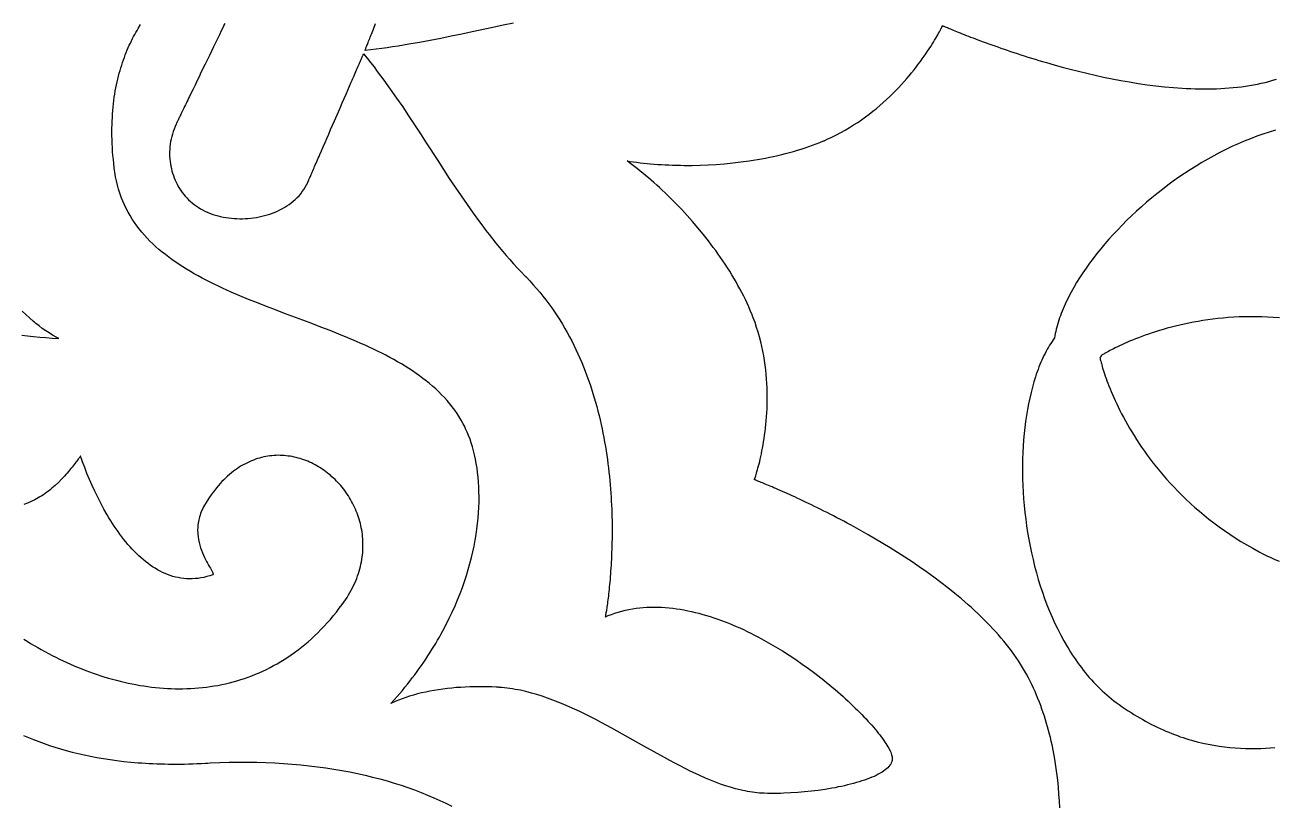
# Model space of a CAD drawing. Extents: x -555 to 555, y -555 to 555.
# Drawn here: x 199.1 to 362.2, y -199.1 to -97.3 of the extents above; entities that cross this region are included whole.
import ezdxf

# ---------------------------------------------------------------- set-up
doc = ezdxf.new("R2010")
doc.units = 0
doc.layers.add('PLAN_1', color=18, linetype='CONTINUOUS')

msp = doc.modelspace()

# ---------------------------------------------------------------- linework, layer by layer
at = {"layer": 'PLAN_1'}
for points in [[(225.18, -97.08), (225.07, -97.31), (224.95, -97.54), (224.72, -98.03), (224.47, -98.54), (224.22, -99.06), (223.96, -99.59), (223.7, -100.14), (223.43, -100.69), (223.16, -101.25), (222.61, -102.37), (222.07, -103.49), (221.81, -104.04), (221.54, -104.59), (221.29, -105.12), (221.04, -105.63), (220.8, -106.13), (220.56, -106.61), (220.45, -106.84), (220.34, -107.07), (220.23, -107.29), (220.13, -107.51), (220.03, -107.71), (219.93, -107.92), (219.84, -108.11), (219.75, -108.3), (219.66, -108.47), (219.58, -108.64), (219.5, -108.81), (219.43, -108.96), (219.36, -109.1), (219.29, -109.24), (219.23, -109.36), (219.18, -109.48), (219.13, -109.58), (219.08, -109.68), (219.04, -109.76), (219.01, -109.83), (218.98, -109.89), (218.95, -109.94), (218.94, -109.97), (218.92, -110), (218.92, -110.01), (218.92, -110.01), (218.92, -110.01), (218.92, -110.01), (218.91, -110.02), (218.89, -110.06), (218.82, -110.22), (218.68, -110.54), (218.55, -110.86), (218.44, -111.19), (218.34, -111.51), (218.25, -111.84), (218.18, -112.17), (218.11, -112.49), (218.06, -112.82), (218.02, -113.15), (217.99, -113.47), (217.98, -113.8), (217.98, -114.12), (217.98, -114.44), (218, -114.76), (218.03, -115.08), (218.08, -115.4), (218.13, -115.71), (218.2, -116.02), (218.27, -116.33), (218.36, -116.63), (218.46, -116.93), (218.57, -117.22), (218.69, -117.51), (218.82, -117.8), (218.96, -118.07), (219.11, -118.35), (219.27, -118.62), (219.45, -118.88), (219.63, -119.13), (219.82, -119.38), (220.02, -119.62), (220.24, -119.85), (220.46, -120.08), (220.69, -120.29), (220.93, -120.5), (221.18, -120.7), (221.44, -120.89), (221.71, -121.07), (221.99, -121.25), (222.28, -121.41), (222.57, -121.56), (222.88, -121.7), (222.88, -121.7), (222.9, -121.71), (222.98, -121.74), (223.3, -121.87), (223.62, -121.99), (223.95, -122.09), (224.29, -122.19), (224.63, -122.27), (224.97, -122.34), (225.32, -122.41), (225.68, -122.46), (226.03, -122.5), (226.39, -122.53), (226.75, -122.55), (227.12, -122.56), (227.48, -122.56), (227.85, -122.54), (228.21, -122.52), (228.57, -122.49), (228.94, -122.44), (229.3, -122.39), (229.66, -122.32), (230.01, -122.24), (230.36, -122.16), (230.71, -122.06), (231.06, -121.95), (231.39, -121.83), (231.73, -121.7), (232.05, -121.56), (232.37, -121.4), (232.69, -121.24), (232.99, -121.07), (233.29, -120.88), (233.58, -120.69), (233.85, -120.48), (234.12, -120.26), (234.38, -120.04), (234.63, -119.8), (234.86, -119.55), (235.08, -119.29), (235.29, -119.02), (235.49, -118.73), (235.67, -118.44), (235.84, -118.14), (236, -117.82), (236.03, -117.74), (236.04, -117.72), (236.04, -117.71), (236.04, -117.71), (236.04, -117.71), (236.05, -117.7), (236.06, -117.68), (236.08, -117.64), (236.1, -117.59), (236.13, -117.53), (236.16, -117.45), (236.2, -117.37), (236.24, -117.27), (236.29, -117.16), (236.34, -117.04), (236.39, -116.91), (236.45, -116.77), (236.52, -116.62), (236.59, -116.46), (236.66, -116.29), (236.74, -116.11), (236.82, -115.93), (236.9, -115.73), (236.99, -115.53), (237.08, -115.32), (237.18, -115.11), (237.27, -114.88), (237.37, -114.65), (237.48, -114.42), (237.58, -114.18), (237.8, -113.68), (238.02, -113.16), (238.26, -112.62), (238.5, -112.07), (238.74, -111.5), (238.99, -110.93), (239.5, -109.76), (240.01, -108.59), (240.26, -108.01), (240.51, -107.43), (240.76, -106.87), (241, -106.31), (241.23, -105.77), (241.46, -105.24), (241.68, -104.73), (241.79, -104.49), (241.89, -104.25), (242, -104.01), (242.1, -103.78), (242.19, -103.56), (242.28, -103.35), (242.37, -103.14), (242.46, -102.94), (242.54, -102.75), (242.62, -102.57), (242.7, -102.39), (242.77, -102.23), (242.84, -102.07), (242.9, -101.93), (242.96, -101.79), (243.02, -101.66), (243.07, -101.55), (243.11, -101.44), (243.15, -101.35), (243.19, -101.27), (243.22, -101.19), (243.25, -101.14), (243.27, -101.09), (243.28, -101.06), (243.29, -101.04), (243.29, -101.03), (243.75, -101.6), (244.2, -102.18), (244.65, -102.75), (245.08, -103.33), (245.51, -103.9), (245.94, -104.48), (246.77, -105.64), (247.59, -106.81), (248.39, -107.97), (249.17, -109.14), (249.94, -110.31), (250.7, -111.48), (251.46, -112.64), (252.96, -114.97), (253.72, -116.13), (254.47, -117.29), (255.24, -118.44), (256.01, -119.58), (256.8, -120.72), (257.6, -121.85), (258.42, -122.97), (258.83, -123.53), (259.25, -124.08), (259.68, -124.64), (260.11, -125.19), (260.55, -125.73), (261, -126.28), (261.45, -126.82), (261.91, -127.36), (262.38, -127.9), (262.86, -128.43), (263.34, -128.96), (263.84, -129.48), (264.34, -130.01), (264.4, -130.07), (264.44, -130.1), (264.44, -130.11), (264.44, -130.11), (264.45, -130.12), (264.48, -130.15), (264.53, -130.21), (264.99, -130.68), (265.43, -131.17), (265.86, -131.66), (266.28, -132.15), (266.69, -132.66), (267.08, -133.16), (267.47, -133.68), (267.84, -134.2), (268.2, -134.72), (268.55, -135.25), (268.9, -135.78), (269.23, -136.32), (269.55, -136.87), (269.86, -137.41), (270.16, -137.96), (270.45, -138.52), (270.73, -139.07), (271, -139.63), (271.26, -140.2), (271.51, -140.76), (271.76, -141.33), (271.99, -141.9), (272.22, -142.47), (272.43, -143.05), (272.64, -143.62), (272.84, -144.2), (273.03, -144.78), (273.22, -145.36), (273.39, -145.93), (273.56, -146.51), (273.72, -147.09), (273.88, -147.67), (274.02, -148.25), (274.16, -148.83), (274.29, -149.41), (274.42, -149.99), (274.53, -150.56), (274.64, -151.14), (274.75, -151.71), (274.85, -152.28), (274.94, -152.85), (275.03, -153.41), (275.11, -153.98), (275.18, -154.54), (275.25, -155.1), (275.31, -155.65), (275.37, -156.2), (275.42, -156.75), (275.47, -157.29), (275.52, -157.83), (275.56, -158.37), (275.59, -158.9), (275.62, -159.42), (275.65, -159.94), (275.67, -160.46), (275.69, -160.97), (275.7, -161.47), (275.71, -161.97), (275.72, -162.46), (275.72, -162.95), (275.72, -163.42), (275.72, -163.9), (275.71, -164.36), (275.7, -164.82), (275.69, -165.27), (275.68, -165.71), (275.66, -166.14), (275.65, -166.57), (275.63, -166.99), (275.61, -167.4), (275.58, -167.79), (275.56, -168.19), (275.53, -168.57), (275.5, -168.94), (275.48, -169.3), (275.45, -169.65), (275.42, -169.99), (275.38, -170.32), (275.35, -170.64), (275.32, -170.95), (275.29, -171.25), (275.26, -171.54), (275.23, -171.81), (275.19, -172.08), (275.16, -172.33), (275.13, -172.57), (275.1, -172.79), (275.07, -173.01), (275.04, -173.21), (275.02, -173.39), (274.99, -173.57), (274.97, -173.73), (274.94, -173.88), (274.92, -174.01), (274.9, -174.13), (274.88, -174.23), (274.87, -174.32), (274.86, -174.39), (274.85, -174.45), (274.84, -174.49), (274.83, -174.52), (274.83, -174.53), (274.83, -174.53), (274.83, -174.53), (274.83, -174.53), (274.84, -174.53), (274.85, -174.52), (274.96, -174.47), (275.19, -174.38), (275.63, -174.21), (276.08, -174.06), (276.53, -173.92), (276.99, -173.79), (277.45, -173.68), (277.91, -173.58), (278.38, -173.49), (278.84, -173.42), (279.32, -173.37), (279.79, -173.32), (280.26, -173.29), (280.74, -173.27), (281.22, -173.27), (281.7, -173.27), (282.18, -173.29), (282.66, -173.32), (283.15, -173.36), (283.64, -173.41), (284.12, -173.48), (284.61, -173.55), (285.1, -173.64), (285.59, -173.73), (286.08, -173.84), (286.57, -173.95), (287.05, -174.07), (287.54, -174.21), (288.03, -174.35), (288.52, -174.5), (289.01, -174.66), (289.5, -174.83), (289.98, -175), (290.47, -175.19), (290.95, -175.38), (291.43, -175.58), (291.91, -175.78), (292.39, -175.99), (292.87, -176.21), (293.34, -176.44), (293.82, -176.67), (294.29, -176.91), (294.75, -177.15), (295.22, -177.4), (296.14, -177.91), (297.05, -178.44), (297.94, -178.99), (298.83, -179.55), (299.69, -180.12), (300.53, -180.71), (301.36, -181.3), (302.17, -181.9), (302.95, -182.51), (303.34, -182.81), (303.72, -183.12), (304.09, -183.42), (304.46, -183.73), (304.82, -184.03), (305.17, -184.34), (305.52, -184.64), (305.86, -184.94), (306.19, -185.25), (306.52, -185.55), (306.84, -185.84), (307.15, -186.14), (307.45, -186.44), (307.75, -186.73), (308.04, -187.02), (308.32, -187.3), (308.59, -187.59), (308.86, -187.87), (309.11, -188.14), (309.36, -188.42), (309.6, -188.68), (309.83, -188.95), (310.05, -189.21), (310.26, -189.46), (310.46, -189.71), (310.65, -189.96), (310.83, -190.2), (311, -190.43), (311.17, -190.66), (311.32, -190.88), (311.46, -191.09), (311.59, -191.3), (311.71, -191.5), (311.82, -191.69), (311.92, -191.88), (312, -192.05), (312.08, -192.22), (312.14, -192.39), (312.2, -192.54), (312.24, -192.68), (312.27, -192.82), (312.28, -192.88), (312.28, -192.93), (312.29, -193.02), (312.29, -193.1), (312.27, -193.27), (312.23, -193.44), (312.16, -193.6), (312.08, -193.76), (311.98, -193.92), (311.85, -194.07), (311.71, -194.23), (311.54, -194.38), (311.36, -194.53), (311.16, -194.67), (310.95, -194.82), (310.71, -194.96), (310.46, -195.09), (310.2, -195.23), (309.92, -195.36), (309.63, -195.48), (309.32, -195.61), (309, -195.73), (308.67, -195.85), (308.33, -195.96), (307.97, -196.07), (307.61, -196.18), (307.23, -196.29), (306.85, -196.39), (306.46, -196.48), (306.06, -196.58), (305.65, -196.67), (305.23, -196.75), (304.81, -196.84), (304.39, -196.91), (303.95, -196.99), (303.52, -197.06), (302.63, -197.19), (301.74, -197.3), (300.84, -197.39), (299.94, -197.47), (299.04, -197.53), (298.15, -197.57), (297.71, -197.58), (297.27, -197.59), (296.84, -197.59), (296.42, -197.59), (296, -197.58), (295.58, -197.57), (295.27, -197.56), (294.96, -197.54), (294.65, -197.51), (294.34, -197.47), (294.03, -197.43), (293.71, -197.38), (293.4, -197.33), (293.08, -197.27), (292.76, -197.2), (292.45, -197.13), (291.81, -196.97), (291.17, -196.79), (290.52, -196.58), (289.87, -196.36), (289.22, -196.12), (288.57, -195.86), (287.91, -195.58), (287.25, -195.29), (286.59, -194.99), (285.92, -194.67), (285.26, -194.34), (284.59, -194), (283.92, -193.65), (283.24, -193.29), (282.56, -192.92), (281.2, -192.17), (279.84, -191.4), (278.46, -190.63), (277.08, -189.85), (275.7, -189.08), (274.31, -188.33), (273.61, -187.96), (272.91, -187.6), (272.21, -187.25), (271.51, -186.91), (270.81, -186.58), (270.11, -186.27), (269.41, -185.96), (268.7, -185.67), (268, -185.4), (267.3, -185.14), (266.59, -184.9), (265.89, -184.68), (265.19, -184.48), (264.48, -184.29), (263.78, -184.13), (263.43, -184.06), (263.08, -184), (262.73, -183.94), (262.38, -183.89), (262.02, -183.84), (261.67, -183.8), (261.32, -183.76), (260.97, -183.74), (260.88, -183.73), (260.84, -183.73), (260.82, -183.73), (260.82, -183.73), (260.75, -183.72), (260.61, -183.72), (260.04, -183.69), (259.47, -183.67), (258.9, -183.66), (258.32, -183.66), (257.73, -183.67), (257.15, -183.68), (256.56, -183.71), (255.98, -183.74), (255.39, -183.78), (254.81, -183.84), (254.23, -183.9), (253.65, -183.97), (253.08, -184.05), (252.51, -184.14), (251.95, -184.24), (251.4, -184.35), (250.86, -184.47), (250.33, -184.6), (249.8, -184.74), (249.29, -184.89), (248.8, -185.05), (248.31, -185.22), (247.84, -185.4), (247.39, -185.6), (246.95, -185.8), (246.9, -185.83), (246.87, -185.84), (246.87, -185.84), (246.87, -185.85), (246.87, -185.84), (246.9, -185.82), (246.94, -185.77), (247.3, -185.36), (247.66, -184.95), (248.01, -184.55), (248.35, -184.14), (248.68, -183.73), (249.01, -183.32), (249.33, -182.92), (249.65, -182.51), (249.96, -182.1), (250.26, -181.69), (250.55, -181.28), (250.84, -180.87), (251.13, -180.46), (251.41, -180.05), (251.68, -179.64), (251.94, -179.23), (252.2, -178.82), (252.45, -178.41), (252.7, -178), (252.94, -177.59), (253.18, -177.18), (253.41, -176.77), (253.63, -176.36), (254.06, -175.54), (254.47, -174.73), (254.85, -173.92), (255.22, -173.11), (255.56, -172.31), (255.88, -171.51), (256.18, -170.71), (256.46, -169.92), (256.71, -169.13), (256.95, -168.35), (257.17, -167.58), (257.37, -166.81), (257.55, -166.04), (257.71, -165.29), (257.85, -164.54), (257.97, -163.8), (258.08, -163.07), (258.17, -162.35), (258.24, -161.64), (258.29, -160.93), (258.33, -160.24), (258.36, -159.56), (258.36, -158.89), (258.35, -158.23), (258.33, -157.58), (258.29, -156.94), (258.24, -156.32), (258.17, -155.71), (258.09, -155.11), (258, -154.53), (257.89, -153.96), (257.77, -153.4), (257.64, -152.86), (257.5, -152.34), (257.34, -151.83), (257.18, -151.34), (257, -150.86), (256.81, -150.41), (256.61, -149.97), (256.51, -149.75), (256.5, -149.73), (256.49, -149.71), (256.48, -149.69), (256.42, -149.57), (256.29, -149.33), (256.04, -148.87), (255.76, -148.42), (255.48, -147.98), (255.18, -147.55), (254.86, -147.13), (254.53, -146.71), (254.19, -146.31), (253.84, -145.92), (253.47, -145.53), (253.09, -145.16), (252.7, -144.79), (252.3, -144.43), (251.89, -144.08), (251.47, -143.73), (251.03, -143.4), (250.59, -143.07), (250.13, -142.75), (249.67, -142.43), (249.19, -142.12), (248.71, -141.82), (248.22, -141.52), (247.72, -141.23), (247.22, -140.94), (246.7, -140.66), (246.18, -140.39), (245.65, -140.12), (245.12, -139.85), (244.58, -139.59), (244.03, -139.33), (243.48, -139.08), (242.92, -138.83), (242.36, -138.58), (241.22, -138.1), (240.07, -137.63), (238.91, -137.16), (237.73, -136.71), (236.55, -136.26), (235.36, -135.81), (232.98, -134.92), (231.79, -134.47), (230.61, -134.02), (229.44, -133.56), (228.28, -133.09), (227.13, -132.62), (226, -132.13), (225.44, -131.88), (224.89, -131.63), (224.34, -131.37), (223.8, -131.11), (223.26, -130.85), (222.73, -130.58), (222.21, -130.3), (221.7, -130.03), (221.19, -129.74), (220.69, -129.45), (220.19, -129.16), (219.71, -128.86), (219.23, -128.55), (218.77, -128.24), (218.31, -127.92), (217.86, -127.59), (217.43, -127.25), (217, -126.91), (216.58, -126.56), (216.18, -126.21), (215.79, -125.84), (215.4, -125.47), (215.04, -125.09), (214.68, -124.7), (214.33, -124.3), (214, -123.89), (213.68, -123.47), (213.38, -123.04), (213.09, -122.61), (212.81, -122.16), (212.55, -121.7), (212.31, -121.23), (212.08, -120.75), (211.86, -120.26), (211.66, -119.76), (211.48, -119.24), (211.31, -118.72), (211.17, -118.18), (211.03, -117.63), (210.92, -117.07), (210.83, -116.5), (210.78, -116.2), (210.75, -115.92), (210.69, -115.37), (210.63, -114.83), (210.58, -114.3), (210.54, -113.77), (210.51, -113.25), (210.48, -112.73), (210.46, -112.23), (210.45, -111.73), (210.45, -111.24), (210.45, -110.75), (210.46, -110.28), (210.48, -109.81), (210.5, -109.34), (210.53, -108.89), (210.57, -108.44), (210.61, -108), (210.65, -107.56), (210.71, -107.13), (210.76, -106.71), (210.83, -106.29), (210.89, -105.88), (210.97, -105.48), (211.05, -105.09), (211.13, -104.7), (211.22, -104.32), (211.31, -103.94), (211.41, -103.57), (211.51, -103.21), (211.61, -102.85), (211.72, -102.5), (211.83, -102.16), (211.95, -101.82), (212.07, -101.49), (212.19, -101.16), (212.32, -100.84), (212.45, -100.53), (212.58, -100.22), (212.71, -99.92), (212.85, -99.62), (212.99, -99.33), (213.13, -99.05), (213.28, -98.77), (213.42, -98.5), (213.57, -98.23), (213.72, -97.97), (213.87, -97.72), (214.18, -97.22)], [(262.87, -97.01), (261.52, -97.29), (260.17, -97.58), (257.46, -98.16), (256.1, -98.45), (254.73, -98.74), (253.36, -99.02), (251.98, -99.29), (250.6, -99.55), (249.2, -99.79), (247.79, -100.03), (247.08, -100.13), (246.36, -100.24), (245.65, -100.33), (244.93, -100.43), (244.2, -100.51), (243.47, -100.59), (243.47, -100.59), (243.48, -100.57), (243.5, -100.53), (243.51, -100.49), (243.54, -100.43), (243.57, -100.36), (243.6, -100.27), (243.64, -100.18), (243.68, -100.07), (243.73, -99.95), (243.78, -99.82), (243.83, -99.68), (243.89, -99.54), (243.95, -99.38), (244.02, -99.21), (244.09, -99.03), (244.16, -98.85), (244.24, -98.65), (244.32, -98.45), (244.4, -98.24), (244.49, -98.02), (244.57, -97.8), (244.67, -97.57), (244.76, -97.33), (244.85, -97.09)], [(334.13, -199.48), (334.09, -198.59), (334.04, -197.7), (333.97, -196.79), (333.88, -195.88), (333.78, -194.96), (333.65, -194.03), (333.5, -193.11), (333.33, -192.17), (333.14, -191.24), (333.04, -190.78), (332.93, -190.31), (332.81, -189.84), (332.69, -189.37), (332.56, -188.91), (332.43, -188.44), (332.29, -187.98), (332.14, -187.51), (331.98, -187.05), (331.82, -186.59), (331.66, -186.12), (331.48, -185.66), (331.3, -185.2), (331.11, -184.75), (330.91, -184.29), (330.71, -183.84), (330.5, -183.38), (330.28, -182.93), (330.05, -182.48), (329.81, -182.04), (329.56, -181.59), (329.3, -181.15), (329.03, -180.71), (328.74, -180.28), (328.45, -179.85), (328.15, -179.42), (327.84, -178.99), (327.52, -178.57), (327.19, -178.15), (326.85, -177.73), (326.5, -177.31), (326.14, -176.9), (325.78, -176.49), (325.41, -176.08), (325.03, -175.68), (324.64, -175.28), (324.25, -174.89), (323.85, -174.49), (323.44, -174.1), (323.03, -173.72), (322.61, -173.33), (322.18, -172.95), (321.75, -172.58), (321.32, -172.2), (320.44, -171.47), (319.54, -170.75), (318.62, -170.04), (317.7, -169.35), (316.76, -168.67), (315.81, -168.01), (314.86, -167.36), (313.91, -166.73), (312.95, -166.12), (312, -165.52), (311.04, -164.94), (310.1, -164.38), (309.15, -163.83), (308.22, -163.3), (307.3, -162.79), (306.85, -162.54), (306.4, -162.3), (305.95, -162.06), (305.51, -161.83), (305.07, -161.6), (304.63, -161.37), (304.2, -161.15), (303.78, -160.93), (303.36, -160.72), (302.95, -160.52), (302.54, -160.32), (302.14, -160.12), (301.75, -159.93), (301.36, -159.74), (300.98, -159.56), (300.61, -159.38), (300.25, -159.21), (299.89, -159.05), (299.55, -158.89), (299.21, -158.73), (298.88, -158.58), (298.56, -158.43), (298.25, -158.29), (297.94, -158.16), (297.65, -158.03), (297.37, -157.91), (297.1, -157.79), (296.84, -157.68), (296.59, -157.57), (296.35, -157.47), (296.12, -157.37), (295.91, -157.28), (295.71, -157.2), (295.52, -157.12), (295.34, -157.04), (295.17, -156.98), (295.02, -156.91), (294.88, -156.86), (294.76, -156.81), (294.65, -156.76), (294.55, -156.73), (294.47, -156.69), (294.4, -156.67), (294.35, -156.65), (294.32, -156.63), (294.3, -156.62), (294.29, -156.62), (294.29, -156.62), (294.3, -156.61), (294.3, -156.59), (294.31, -156.57), (294.32, -156.54), (294.33, -156.51), (294.34, -156.47), (294.36, -156.42), (294.38, -156.37), (294.42, -156.25), (294.46, -156.11), (294.51, -155.95), (294.57, -155.76), (294.63, -155.56), (294.69, -155.33), (294.76, -155.09), (294.83, -154.83), (294.9, -154.55), (294.98, -154.25), (295.05, -153.93), (295.13, -153.6), (295.2, -153.24), (295.28, -152.88), (295.35, -152.5), (295.43, -152.1), (295.5, -151.68), (295.56, -151.26), (295.63, -150.82), (295.69, -150.36), (295.75, -149.9), (295.8, -149.42), (295.84, -148.93), (295.88, -148.42), (295.92, -147.91), (295.94, -147.39), (295.96, -146.85), (295.97, -146.31), (295.97, -145.76), (295.97, -145.2), (295.95, -144.63), (295.92, -144.06), (295.88, -143.47), (295.83, -142.88), (295.77, -142.29), (295.69, -141.69), (295.61, -141.08), (295.51, -140.47), (295.39, -139.86), (295.26, -139.24), (295.11, -138.62), (294.95, -137.99), (294.77, -137.37), (294.58, -136.74), (294.37, -136.11), (294.14, -135.48), (294.01, -135.16), (294, -135.12), (293.99, -135.1), (293.99, -135.09), (293.98, -135.06), (293.95, -135), (293.76, -134.53), (293.55, -134.06), (293.34, -133.59), (293.12, -133.12), (292.89, -132.65), (292.65, -132.19), (292.41, -131.72), (292.15, -131.26), (291.89, -130.79), (291.62, -130.33), (291.35, -129.87), (291.07, -129.42), (290.78, -128.96), (290.49, -128.51), (290.19, -128.06), (289.88, -127.62), (289.57, -127.17), (289.25, -126.73), (288.93, -126.3), (288.28, -125.43), (287.61, -124.58), (286.92, -123.75), (286.22, -122.94), (285.52, -122.14), (284.8, -121.37), (284.08, -120.62), (283.72, -120.25), (283.36, -119.89), (282.99, -119.53), (282.63, -119.18), (282.27, -118.84), (281.9, -118.5), (281.54, -118.17), (281.18, -117.85), (280.82, -117.53), (280.46, -117.22), (280.1, -116.92), (279.75, -116.63), (279.39, -116.34), (279.04, -116.06), (278.69, -115.79), (278.35, -115.53), (278.01, -115.27), (277.67, -115.02), (278.09, -115.07), (278.51, -115.13), (278.94, -115.19), (279.38, -115.25), (279.82, -115.3), (280.28, -115.34), (280.74, -115.39), (281.2, -115.43), (281.68, -115.46), (282.15, -115.49), (282.64, -115.52), (283.13, -115.54), (283.62, -115.56), (284.12, -115.57), (284.63, -115.58), (285.14, -115.59), (285.65, -115.59), (286.16, -115.59), (287.21, -115.56), (288.26, -115.52), (289.32, -115.46), (290.39, -115.38), (291.46, -115.27), (292.54, -115.15), (293.61, -115), (294.15, -114.92), (294.68, -114.83), (295.21, -114.74), (295.75, -114.64), (296.28, -114.53), (296.8, -114.42), (297.33, -114.3), (297.85, -114.18), (298.37, -114.05), (298.88, -113.91), (299.4, -113.77), (299.9, -113.62), (300.41, -113.47), (300.9, -113.3), (301.4, -113.14), (301.89, -112.96), (302.37, -112.78), (302.85, -112.59), (303.32, -112.39), (303.38, -112.37), (303.41, -112.36), (303.42, -112.35), (303.43, -112.34), (303.47, -112.33), (303.78, -112.19), (304.39, -111.91), (304.99, -111.61), (305.57, -111.3), (306.14, -110.99), (306.69, -110.66), (307.24, -110.32), (307.77, -109.98), (308.28, -109.63), (308.79, -109.27), (309.28, -108.9), (309.75, -108.53), (310.22, -108.15), (310.67, -107.77), (311.11, -107.38), (311.54, -107), (311.95, -106.61), (312.35, -106.22), (312.74, -105.83), (313.12, -105.43), (313.48, -105.04), (313.83, -104.65), (314.17, -104.27), (314.5, -103.89), (314.81, -103.51), (315.12, -103.13), (315.41, -102.76), (315.68, -102.4), (315.95, -102.04), (316.2, -101.69), (316.45, -101.35), (316.68, -101.02), (316.89, -100.69), (317.1, -100.38), (317.3, -100.08), (317.48, -99.79), (317.65, -99.51), (317.81, -99.25), (317.96, -99), (318.09, -98.76), (318.22, -98.54), (318.33, -98.34), (318.43, -98.15), (318.52, -97.98), (318.6, -97.83), (318.67, -97.7), (318.73, -97.59), (318.75, -97.54), (318.77, -97.49), (318.79, -97.46), (318.81, -97.42), (318.82, -97.4), (318.83, -97.38), (318.84, -97.36), (318.84, -97.35), (318.84, -97.35), (318.85, -97.35), (318.87, -97.36), (318.9, -97.37), (318.96, -97.4), (319.02, -97.42), (319.1, -97.46), (319.2, -97.5), (319.31, -97.55), (319.43, -97.6), (319.57, -97.66), (319.72, -97.72), (319.88, -97.79), (320.06, -97.86), (320.25, -97.94), (320.45, -98.03), (320.67, -98.11), (320.9, -98.21), (321.14, -98.3), (321.39, -98.4), (321.65, -98.51), (321.93, -98.62), (322.22, -98.73), (322.51, -98.84), (322.82, -98.96), (323.14, -99.08), (323.47, -99.21), (323.81, -99.33), (324.16, -99.46), (324.52, -99.59), (324.89, -99.73), (325.27, -99.86), (325.65, -100), (326.05, -100.14), (326.46, -100.28), (326.87, -100.43), (327.29, -100.57), (327.72, -100.71), (328.16, -100.86), (328.6, -101.01), (329.05, -101.15), (329.51, -101.3), (329.98, -101.45), (330.45, -101.6), (330.93, -101.74), (331.42, -101.89), (331.91, -102.04), (332.41, -102.18), (333.42, -102.47), (334.45, -102.76), (335.5, -103.04), (336.57, -103.31), (337.66, -103.57), (338.76, -103.83), (339.87, -104.07), (340.99, -104.3), (342.12, -104.51), (343.25, -104.71), (344.39, -104.9), (345.54, -105.06), (346.68, -105.21), (347.83, -105.34), (348.97, -105.44), (349.54, -105.48), (350.11, -105.52), (350.68, -105.55), (351.25, -105.58), (351.82, -105.6), (352.38, -105.61), (352.94, -105.61), (353.5, -105.61), (354.05, -105.6), (354.61, -105.59), (355.16, -105.56), (355.7, -105.53), (356.25, -105.49), (356.79, -105.44), (357.32, -105.39), (357.85, -105.32), (358.38, -105.25), (358.9, -105.17), (359.42, -105.08), (359.93, -104.98), (360.44, -104.87), (360.94, -104.76), (361.44, -104.63), (361.93, -104.49), (362.42, -104.35)], [(362.28, -111.01), (361.47, -111.25), (360.65, -111.52), (359.84, -111.8), (359.02, -112.11), (358.22, -112.43), (357.41, -112.78), (356.61, -113.14), (355.82, -113.52), (355.03, -113.92), (354.24, -114.34), (353.46, -114.77), (352.69, -115.22), (351.93, -115.68), (351.17, -116.16), (350.42, -116.65), (349.68, -117.15), (348.96, -117.67), (348.24, -118.2), (347.53, -118.74), (346.83, -119.29), (346.14, -119.85), (345.47, -120.42), (344.8, -120.99), (344.15, -121.58), (343.52, -122.17), (342.9, -122.77), (342.29, -123.38), (341.7, -123.99), (341.12, -124.61), (340.56, -125.23), (340.02, -125.85), (339.49, -126.48), (338.98, -127.11), (338.49, -127.74), (338.02, -128.37), (337.57, -129.01), (337.14, -129.64), (336.72, -130.27), (336.33, -130.9), (335.96, -131.53), (335.61, -132.16), (335.29, -132.78), (335.14, -133.09), (334.99, -133.4), (334.84, -133.7), (334.71, -134.01), (334.58, -134.31), (334.45, -134.62), (334.33, -134.92), (334.22, -135.22), (334.12, -135.52), (334.02, -135.82), (333.92, -136.11), (333.84, -136.41), (333.75, -136.7), (333.68, -136.99), (333.61, -137.27), (333.55, -137.56), (333.5, -137.84), (333.45, -138.12), (333.29, -138.35), (333.13, -138.59), (332.97, -138.83), (332.81, -139.08), (332.66, -139.34), (332.51, -139.6), (332.36, -139.87), (332.22, -140.15), (332.08, -140.43), (331.95, -140.71), (331.81, -141.01), (331.68, -141.3), (331.56, -141.61), (331.43, -141.91), (331.31, -142.23), (331.2, -142.55), (331.08, -142.87), (330.97, -143.2), (330.76, -143.87), (330.57, -144.56), (330.39, -145.26), (330.22, -145.98), (330.06, -146.72), (329.92, -147.48), (329.79, -148.24), (329.68, -149.02), (329.58, -149.82), (329.49, -150.62), (329.42, -151.44), (329.36, -152.26), (329.32, -153.1), (329.29, -153.94), (329.28, -154.79), (329.28, -155.65), (329.29, -156.52), (329.32, -157.38), (329.37, -158.26), (329.43, -159.13), (329.5, -160.01), (329.59, -160.9), (329.7, -161.78), (329.82, -162.66), (329.95, -163.54), (330.1, -164.43), (330.27, -165.3), (330.45, -166.18), (330.65, -167.05), (330.86, -167.92), (331.09, -168.78), (331.34, -169.64), (331.6, -170.49), (331.87, -171.33), (332.17, -172.16), (332.47, -172.98), (332.8, -173.8), (333.14, -174.6), (333.5, -175.39), (333.87, -176.16), (334.26, -176.93), (334.67, -177.67), (335.1, -178.41), (335.31, -178.77), (335.54, -179.13), (335.76, -179.48), (336, -179.83), (336.23, -180.17), (336.47, -180.51), (336.71, -180.84), (336.96, -181.17), (337.21, -181.5), (337.47, -181.82), (337.73, -182.13), (338, -182.44), (338.27, -182.75), (338.54, -183.05), (338.82, -183.34), (339.1, -183.63), (339.39, -183.91), (339.68, -184.19), (339.98, -184.46), (340.28, -184.72), (340.58, -184.98), (340.89, -185.24), (341.2, -185.48), (341.52, -185.72), (341.91, -186), (342.29, -186.28), (342.67, -186.54), (343.05, -186.8), (343.44, -187.04), (343.82, -187.28), (344.2, -187.52), (344.58, -187.74), (344.97, -187.96), (345.35, -188.17), (345.73, -188.38), (346.11, -188.57), (346.49, -188.76), (346.87, -188.95), (347.24, -189.12), (347.62, -189.29), (348, -189.46), (348.37, -189.61), (348.75, -189.76), (349.12, -189.91), (349.5, -190.04), (349.87, -190.18), (350.24, -190.3), (350.61, -190.42), (350.98, -190.53), (351.35, -190.64), (352.08, -190.84), (352.81, -191.02), (353.53, -191.17), (354.25, -191.31), (354.96, -191.42), (355.66, -191.52), (356.35, -191.59), (357.04, -191.65), (357.72, -191.7), (358.39, -191.72), (359.06, -191.73), (359.71, -191.73), (360.36, -191.71), (360.99, -191.68), (361.62, -191.64), (362.23, -191.58)], [(198.67, -137.78), (199.44, -137.86), (200.23, -137.94), (201.02, -138.01), (201.83, -138.08), (202.66, -138.14), (203.5, -138.19), (203.25, -138.06), (202.7, -137.75), (202.25, -137.47), (201.8, -137.18), (201.36, -136.88), (200.93, -136.56), (200.5, -136.22), (200.4, -136.13), (200.37, -136.11), (200.36, -136.1), (200.36, -136.1), (200.36, -136.1), (200.35, -136.09), (200.32, -136.07), (200.19, -135.96), (199.69, -135.52), (199.21, -135.08), (198.74, -134.63)], [(362.83, -135.49), (362.05, -135.44), (361.27, -135.4), (360.51, -135.37), (359.75, -135.35), (359.01, -135.35), (358.28, -135.37), (357.55, -135.39), (356.84, -135.43), (356.14, -135.47), (355.46, -135.53), (354.78, -135.6), (354.12, -135.68), (353.46, -135.76), (352.82, -135.86), (352.2, -135.96), (351.58, -136.07), (350.98, -136.19), (350.39, -136.31), (349.82, -136.44), (349.26, -136.58), (348.71, -136.72), (348.17, -136.86), (347.65, -137.01), (347.15, -137.16), (346.65, -137.31), (346.18, -137.47), (345.72, -137.62), (345.27, -137.78), (344.84, -137.94), (344.42, -138.1), (344.02, -138.25), (343.63, -138.41), (343.26, -138.56), (342.91, -138.71), (342.57, -138.86), (342.25, -139.01), (341.95, -139.15), (341.66, -139.29), (341.39, -139.42), (341.14, -139.55), (340.91, -139.67), (340.69, -139.78), (340.49, -139.89), (340.31, -139.99), (340.15, -140.08), (340, -140.16), (339.88, -140.24), (339.77, -140.3), (339.68, -140.35), (339.61, -140.39), (339.56, -140.42), (339.53, -140.44), (339.53, -140.45), (339.46, -140.61), (339.39, -140.77), (339.4, -140.78), (339.4, -140.81), (339.42, -140.87), (339.43, -140.95), (339.46, -141.05), (339.49, -141.17), (339.53, -141.31), (339.57, -141.47), (339.62, -141.65), (339.68, -141.85), (339.74, -142.06), (339.82, -142.3), (339.9, -142.55), (339.99, -142.82), (340.08, -143.1), (340.19, -143.4), (340.3, -143.72), (340.43, -144.05), (340.56, -144.39), (340.7, -144.75), (340.86, -145.12), (341.02, -145.5), (341.19, -145.89), (341.37, -146.3), (341.57, -146.72), (341.77, -147.14), (341.99, -147.58), (342.22, -148.03), (342.46, -148.48), (342.71, -148.95), (342.97, -149.42), (343.25, -149.9), (343.54, -150.39), (343.84, -150.88), (344.15, -151.38), (344.48, -151.88), (344.82, -152.39), (345.18, -152.9), (345.55, -153.42), (345.94, -153.94), (346.34, -154.46), (346.75, -154.98), (347.18, -155.51), (347.63, -156.04), (348.09, -156.56), (348.56, -157.09), (349.06, -157.62), (349.57, -158.15), (350.09, -158.67), (350.64, -159.2), (351.2, -159.72), (351.77, -160.24), (352.37, -160.75), (352.98, -161.26), (353.61, -161.77), (354.26, -162.27), (354.93, -162.77), (355.62, -163.25), (356.32, -163.74), (357.05, -164.21), (357.79, -164.68), (358.56, -165.14), (359.34, -165.59), (360.15, -166.04), (360.66, -166.3), (361.17, -166.56), (361.69, -166.81), (362.22, -167.05), (362.76, -167.28)], [(198.94, -177.45), (199.39, -177.73), (199.84, -178.01), (200.3, -178.28), (200.76, -178.55), (201.23, -178.82), (201.7, -179.08), (202.17, -179.33), (202.64, -179.58), (203.12, -179.82), (203.6, -180.05), (204.08, -180.28), (204.56, -180.51), (205.05, -180.72), (205.54, -180.93), (206.03, -181.14), (206.52, -181.34), (207.02, -181.53), (207.51, -181.72), (208.01, -181.89), (208.51, -182.07), (209.01, -182.23), (209.52, -182.39), (210.02, -182.54), (210.53, -182.68), (211.03, -182.82), (211.54, -182.95), (212.05, -183.07), (212.56, -183.18), (213.07, -183.29), (213.58, -183.39), (214.09, -183.48), (214.6, -183.56), (215.12, -183.63), (215.63, -183.7), (216.14, -183.76), (216.65, -183.81), (217.17, -183.85), (217.68, -183.88), (218.19, -183.9), (218.7, -183.92), (219.21, -183.93), (219.72, -183.92), (220.23, -183.91), (220.74, -183.89), (221.25, -183.86), (221.76, -183.82), (222.27, -183.77), (222.77, -183.71), (223.28, -183.64), (223.78, -183.56), (224.28, -183.48), (224.78, -183.38), (225.28, -183.27), (225.77, -183.15), (226.27, -183.02), (226.76, -182.88), (227.25, -182.73), (227.74, -182.57), (228.22, -182.4), (228.71, -182.22), (229.19, -182.03), (229.67, -181.83), (230.14, -181.61), (230.62, -181.39), (231.09, -181.15), (231.55, -180.9), (232.02, -180.65), (232.48, -180.37), (232.94, -180.09), (233.39, -179.8), (233.84, -179.49), (234.29, -179.17), (234.73, -178.85), (235.17, -178.5), (235.61, -178.15), (236.04, -177.78), (236.47, -177.4), (236.89, -177.01), (237.31, -176.61), (237.73, -176.19), (238.14, -175.76), (238.55, -175.32), (238.95, -174.87), (239.34, -174.4), (239.74, -173.92), (240.12, -173.42), (240.51, -172.91), (240.73, -172.61), (240.94, -172.3), (241.14, -171.99), (241.33, -171.68), (241.51, -171.37), (241.68, -171.06), (241.84, -170.75), (241.99, -170.44), (242.14, -170.13), (242.27, -169.82), (242.39, -169.51), (242.51, -169.2), (242.61, -168.89), (242.71, -168.58), (242.8, -168.27), (242.88, -167.96), (242.95, -167.66), (243.01, -167.35), (243.06, -167.04), (243.11, -166.74), (243.14, -166.43), (243.17, -166.13), (243.19, -165.83), (243.21, -165.53), (243.21, -165.23), (243.21, -164.93), (243.2, -164.64), (243.18, -164.34), (243.16, -164.05), (243.13, -163.76), (243.09, -163.47), (243.04, -163.19), (242.99, -162.9), (242.93, -162.62), (242.87, -162.34), (242.79, -162.07), (242.71, -161.79), (242.63, -161.52), (242.54, -161.25), (242.44, -160.99), (242.33, -160.73), (242.23, -160.47), (242.11, -160.21), (241.99, -159.96), (241.86, -159.71), (241.73, -159.46), (241.59, -159.22), (241.45, -158.98), (241.3, -158.74), (241.15, -158.51), (240.99, -158.28), (240.83, -158.06), (240.66, -157.84), (240.49, -157.62), (240.31, -157.41), (240.13, -157.21), (239.94, -157), (239.75, -156.81), (239.56, -156.61), (239.36, -156.42), (239.16, -156.24), (238.96, -156.06), (238.75, -155.89), (238.54, -155.72), (238.32, -155.56), (238.1, -155.4), (237.88, -155.25), (237.65, -155.1), (237.42, -154.96), (237.19, -154.82), (236.96, -154.69), (236.72, -154.57), (236.48, -154.45), (236.24, -154.34), (236, -154.23), (235.75, -154.13), (235.5, -154.04), (235.25, -153.95), (235, -153.87), (234.75, -153.8), (234.49, -153.73), (234.23, -153.67), (233.97, -153.62), (233.71, -153.58), (233.45, -153.54), (233.19, -153.51), (232.92, -153.48), (232.66, -153.46), (232.39, -153.46), (232.13, -153.45), (231.86, -153.46), (231.59, -153.47), (231.33, -153.5), (231.06, -153.53), (230.79, -153.56), (230.52, -153.61), (230.25, -153.66), (229.98, -153.73), (229.72, -153.8), (229.45, -153.88), (229.18, -153.96), (228.91, -154.06), (228.65, -154.17), (228.38, -154.28), (228.12, -154.41), (227.86, -154.54), (227.59, -154.68), (227.33, -154.83), (227.07, -154.99), (226.82, -155.16), (226.56, -155.34), (226.3, -155.53), (226.05, -155.73), (225.8, -155.94), (225.55, -156.16), (225.3, -156.39), (225.06, -156.63), (224.81, -156.88), (224.57, -157.14), (224.34, -157.41), (224.1, -157.69), (223.87, -157.98), (223.64, -158.28), (223.41, -158.59), (223.19, -158.92), (222.97, -159.25), (222.75, -159.6), (222.54, -159.96), (222.41, -160.17), (222.3, -160.39), (222.2, -160.61), (222.11, -160.82), (222.02, -161.04), (221.95, -161.25), (221.88, -161.46), (221.82, -161.68), (221.77, -161.89), (221.73, -162.09), (221.7, -162.3), (221.67, -162.51), (221.65, -162.71), (221.64, -162.91), (221.63, -163.11), (221.63, -163.31), (221.64, -163.51), (221.65, -163.7), (221.69, -164.09), (221.74, -164.46), (221.82, -164.82), (221.91, -165.18), (222.01, -165.52), (222.13, -165.85), (222.25, -166.17), (222.38, -166.47), (222.52, -166.77), (222.65, -167.04), (222.79, -167.31), (222.92, -167.55), (223.05, -167.78), (223.18, -167.99), (223.29, -168.19), (223.39, -168.37), (223.44, -168.45), (223.48, -168.52), (223.52, -168.59), (223.56, -168.66), (223.59, -168.72), (223.61, -168.78), (223.63, -168.83), (223.65, -168.88), (223.66, -168.92), (223.67, -168.95), (223.67, -168.98), (223.66, -169), (223.64, -169.02), (223.62, -169.03), (223.23, -169.17), (222.83, -169.28), (222.44, -169.38), (222.06, -169.45), (221.68, -169.51), (221.3, -169.55), (220.92, -169.57), (220.55, -169.57), (220.19, -169.56), (219.82, -169.53), (219.46, -169.48), (219.11, -169.42), (218.75, -169.34), (218.41, -169.25), (218.06, -169.14), (217.72, -169.02), (217.38, -168.88), (217.05, -168.73), (216.72, -168.56), (216.4, -168.39), (216.07, -168.2), (215.76, -167.99), (215.44, -167.78), (215.13, -167.55), (214.83, -167.32), (214.53, -167.07), (214.23, -166.81), (213.94, -166.55), (213.65, -166.27), (213.37, -165.98), (213.09, -165.69), (212.81, -165.39), (212.54, -165.07), (212.27, -164.76), (212.01, -164.43), (211.75, -164.1), (211.49, -163.76), (211.24, -163.41), (211, -163.06), (210.76, -162.7), (210.52, -162.34), (210.29, -161.98), (210.06, -161.61), (209.84, -161.23), (209.4, -160.47), (208.99, -159.71), (208.59, -158.93), (208.21, -158.15), (207.85, -157.37), (207.51, -156.59), (207.19, -155.81), (206.89, -155.04), (206.61, -154.28), (206.47, -153.91), (206.34, -153.54), (206.34, -153.55), (206.32, -153.58), (206.29, -153.62), (206.24, -153.68), (206.19, -153.76), (206.12, -153.85), (206.05, -153.96), (205.96, -154.07), (205.86, -154.2), (205.75, -154.34), (205.64, -154.49), (205.51, -154.65), (205.38, -154.82), (205.24, -155), (205.09, -155.18), (204.93, -155.37), (204.77, -155.56), (204.6, -155.76), (204.42, -155.96), (204.24, -156.16), (203.86, -156.57), (203.46, -156.98), (203.04, -157.37), (202.61, -157.75), (202.39, -157.94), (202.17, -158.11), (201.95, -158.28), (201.73, -158.44), (201.5, -158.59), (201.28, -158.74), (201.05, -158.88), (200.83, -159.01), (200.37, -159.26), (199.91, -159.49), (199.44, -159.7), (198.97, -159.89)], [(198.91, -190.03), (199.56, -190.3), (200.22, -190.57), (200.9, -190.83), (201.59, -191.08), (202.29, -191.32), (203.01, -191.55), (203.74, -191.78), (204.49, -191.99), (205.26, -192.19), (206.04, -192.39), (206.84, -192.57), (207.65, -192.74), (208.48, -192.9), (209.33, -193.04), (210.2, -193.18), (211.09, -193.3), (211.99, -193.4), (212.91, -193.5), (213.38, -193.54), (213.85, -193.58), (214.33, -193.61), (214.81, -193.64), (215.3, -193.67), (215.79, -193.7), (216.29, -193.72), (216.79, -193.73), (217.29, -193.74), (217.81, -193.75), (218.32, -193.76), (218.85, -193.76), (219.37, -193.75), (219.91, -193.75), (220.44, -193.73), (220.99, -193.72), (221.53, -193.7), (222.09, -193.67), (222.65, -193.65), (222.79, -193.64), (222.95, -193.63), (223.26, -193.61), (224.51, -193.56), (225.75, -193.52), (226.97, -193.5), (228.17, -193.5), (229.37, -193.52), (230.54, -193.56), (231.71, -193.61), (232.85, -193.68), (233.98, -193.76), (235.1, -193.86), (236.2, -193.98), (237.29, -194.11), (238.36, -194.26), (239.42, -194.42), (240.46, -194.6), (241.48, -194.79), (242.49, -195), (243.48, -195.22), (244.45, -195.45), (245.41, -195.7), (246.35, -195.96), (247.27, -196.24), (248.18, -196.53), (249.07, -196.83), (249.94, -197.14), (250.79, -197.46), (251.63, -197.8), (252.45, -198.15), (253.25, -198.5), (254.03, -198.87), (254.79, -199.26)]]:
    msp.add_lwpolyline(points, dxfattribs=at)

doc.saveas('drawing.dxf')
